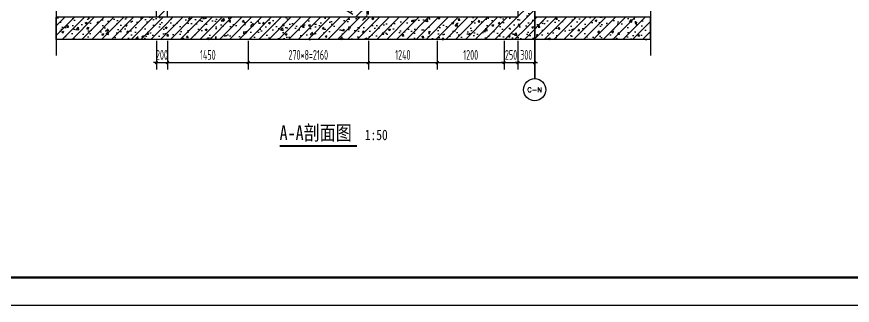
# Model space of a CAD drawing. Extents: x -473190 to 2138458, y -81875 to 2633646.
# Drawn here: x 1352528 to 1367547, y -52175 to -46985 of the extents above; entities that cross this region are included whole.
import ezdxf
from ezdxf.enums import TextEntityAlignment as Align

# ---------------------------------------------------------------- set-up
doc = ezdxf.new("R2010")
doc.units = 0
doc.header["$LTSCALE"] = 1000
doc.linetypes.add('DOTE', pattern=[2.42, 2, -0.2, 0.02, -0.2])
for name, color, linetype in [('AXIS', 3, 'Continuous'), ('AXIS_TEXT', 7, 'Continuous'), ('DIM_SYMB', 3, 'Continuous'), ('DOTE', 1, 'DOTE'), ('ECA_TK', 7, 'Continuous'), ('PUB_DIM', 3, 'Continuous'), ('PUB_HATCH', 8, 'Continuous'), ('PUB_TEXT', 7, 'Continuous'), ('RF-QT', 30, 'Continuous'), ('S_E_STAIR', 4, 'Continuous'), ('S_STAIR', 2, 'Continuous'), ('S_SURFACE', 6, 'Continuous'), ('tk', 7, 'Continuous')]:
    doc.layers.add(name, color=color, linetype=linetype)
doc.styles.add('_TCH_AXIS', font='COMPLEX', dxfattribs={"bigfont": 'GBCBIG'})
doc.styles.add('_TCH_DIM_T3', font='tssdeng.shx', dxfattribs={"width": 0.564706, "bigfont": '@@@tssdchn.shx'})
doc.styles.add('COMPLEX', font='COMPLEX.shx', dxfattribs={"width": 0.65})
doc.styles.add('TYDG_01', font='', dxfattribs={"width": 0.8})
doc.styles.get('TYDG_01').set_extended_font_data('SimSun')
doc.dimstyles.new('_TCH_ARCH&&50', dxfattribs={"dimtxt": 175, "dimasz": 50, "dimexe": 125, "dimexo": 150, "dimgap": 50, "dimtad": 1, "dimdec": 0, "dimzin": 0, "dimdsep": 46, "dimtxsty": '_TCH_DIM_T3', "dimblk": 'ARCHTICK', "dimcen": 0.09, "dimclrt": 7, "dimazin": 2, "dimtfac": 1, "dimtdec": 0, "dimtix": 1, "dimtmove": 2, "dimatfit": 3, "dimfxl": 0, "dimtolj": 1, "dimtzin": 0, "dimarcsym": 0})
pattern_1 = [(45, (-290, -2e-05), (-88.388348, 88.388348), []), (50, (-290, -2e-05), (358.63009, -31.37607), [37.5, -412.5]), (355, (-290, -2e-05), (-69.37567, 376.09607), [30, -330]), (100.4514, (-260.1, -2.6), (289.25469, 344.71977), [31.8701, -350.57106]), (46.1842, (-290, 100), (533.62052, -82.7595), [56.25, -618.75]), (96.6356, (-245.53, 93.1), (467.33135, 487.05894), [47.80514, -525.8565]), (351.1842, (-290, 100), (467.33097, 487.0593), [45, -495]), (21, (-240, 75), (298.453526, -201.309445), [37.5, -412.5]), (326, (-240, 75), (121.65767, 362.57502), [30, -330]), (71.4514, (-215.13, 58.22), (420.11131, 161.26525), [31.8701, -350.57106]), (37.5, (-290, -2e-05), (6.079928, 166.446927), [0, -326, 0, -335, 0, -331.25]), (7.5, (-290, -2e-05), (131.534769, 197.205856), [0, -191, 0, -318.5, 0, -126.25]), (327.5, (-401.5, -2e-05), (266.911218, -11.277436), [0, -125, 0, -390, 0, -517.5]), (317.5, (-451.5, -2e-05), (291.593085, 50.05249), [0, -162.5, 0, -259, 0, -367.5])]
pattern_2 = [(45, (-477544.96, -71625.69), (-88.388348, 88.388348), []), (50, (-477544.96, -71625.7), (358.63009, -31.376067), [37.5, -412.5]), (355, (-477544.96, -71625.7), (-69.37567, 376.09607), [30, -330]), (100.4514, (-477515.08, -71628.3), (289.25469, 344.71977), [31.870095, -350.571056]), (46.1842, (-477544.96, -71525.7), (533.62052, -82.75951), [56.25, -618.75]), (96.6356, (-477500.5, -71532.6), (467.33135, 487.05894), [47.80514, -525.8565]), (351.1842, (-477544.96, -71525.7), (467.33097, 487.0593), [45, -495]), (21, (-477494.96, -71550.7), (298.453526, -201.309445), [37.5, -412.5]), (326, (-477494.96, -71550.7), (121.657666, 362.57502), [30, -330]), (71.4514, (-477470.1, -71567.47), (420.111314, 161.26525), [31.870095, -350.571056]), (37.5, (-477544.96, -71625.69), (6.079928, 166.446927), [0, -326, 0, -335, 0, -331.25]), (7.5, (-477544.96, -71625.69), (131.534769, 197.205856), [0, -191, 0, -318.5, 0, -126.25]), (327.5, (-477656.46, -71625.69), (266.911218, -11.277436), [0, -125, 0, -390, 0, -517.5]), (317.5, (-477706.46, -71625.7), (291.593085, 50.05249), [0, -162.5, 0, -259, 0, -367.5])]

# ---------------------------------------------------------------- blocks, each defined once
blk = doc.blocks.new('10B_A1E图框')
at = {"layer": 'ECA_TK'}
blk.add_lwpolyline([(0, 0), (841, 0), (841, 594), (0, 594)], close=True, dxfattribs=at)
at = {"layer": 'ECA_TK', "const_width": 0.8}
blk.add_lwpolyline([(831, 10), (831, 584), (18, 584), (18, 10)], close=True, dxfattribs=at)
blk = doc.blocks.new('5350LT2')
at = {"layer": 'PUB_HATCH'}
h = blk.add_hatch(dxfattribs=at)
h.set_pattern_fill('钢筋混凝土', color=256, scale=50, style=0)
h.set_pattern_definition(pattern_1)
h.paths.add_polyline_path([(1269257, 159731), (1271927, 159731), (1271927, 159611), (1269457, 159611), (1269457, 159331), (1269257, 159331)])
h = blk.add_hatch(dxfattribs=at)
h.set_pattern_fill('钢筋混凝土', color=256, scale=50, style=0)
h.set_pattern_definition(pattern_1)
h.paths.add_polyline_path([(1267057, 158218), (1265627, 158218), (1265627, 158098), (1266857, 158098), (1266857, 157818), (1267057, 157818)])
h = blk.add_hatch(dxfattribs=at)
h.set_pattern_fill('钢筋混凝土', color=256, scale=50, style=0)
h.set_pattern_definition(pattern_1)
h.paths.add_polyline_path([(1269217, 156706), (1269217, 156874), (1268947, 156874), (1268947, 157042), (1268677, 157042), (1268677, 157210), (1268407, 157210), (1268407, 157378), (1268137, 157378), (1268137, 157546), (1267867, 157546), (1267867, 157714), (1267597, 157714), (1267597, 157882), (1267327, 157882), (1267327, 158050), (1267057, 158050), (1267057, 158098), (1267057, 157909), (1269217, 156564)])
h = blk.add_hatch(dxfattribs=at)
h.set_pattern_fill('钢筋混凝土', color=256, scale=50, style=0)
h.set_pattern_definition(pattern_1)
h.paths.add_polyline_path([(1269217, 156706), (1271927, 156706), (1271927, 156586), (1269417, 156586), (1269417, 156306), (1269217, 156306)])
h = blk.add_hatch(dxfattribs=at)
h.set_pattern_fill('钢筋混凝土', color=256, scale=50, style=0)
h.set_pattern_definition(pattern_1)
h.paths.add_polyline_path([(1267057, 155193), (1265627, 155193), (1265627, 155073), (1266857, 155073), (1266857, 154793), (1267057, 154793)])
h = blk.add_hatch(dxfattribs=at)
h.set_pattern_fill('钢筋混凝土', color=256, scale=50, style=0)
h.set_pattern_definition(pattern_1)
h.paths.add_polyline_path([(1269217, 153681), (1269217, 153849), (1268947, 153849), (1268947, 154017), (1268677, 154017), (1268677, 154185), (1268407, 154185), (1268407, 154353), (1268137, 154353), (1268137, 154521), (1267867, 154521), (1267867, 154689), (1267597, 154689), (1267597, 154857), (1267327, 154857), (1267327, 155025), (1267057, 155025), (1267057, 155073), (1267057, 154884), (1269217, 153539)])
at = {"layer": 'S_E_STAIR'}
for p, q in [((1267097, 159319), (1269237, 160651)), ((1267097, 159259), (1269237, 160591)), ((1269087, 159583), (1269087, 160498)), ((1269117, 159583), (1269117, 160516)), ((1268817, 159415), (1268817, 160329)), ((1268847, 159415), (1268847, 160348)), ((1268547, 159247), (1268547, 160161)), ((1268577, 159247), (1268577, 160180)), ((1268277, 159079), (1268277, 159993)), ((1268307, 159079), (1268307, 160012)), ((1268007, 158911), (1268007, 159825)), ((1268037, 158911), (1268037, 159844)), ((1267737, 158743), (1267737, 159657)), ((1267767, 158743), (1267767, 159676)), ((1267497, 158877), (1267497, 159508)), ((1268967, 159415), (1268967, 159583)), ((1268967, 159583), (1269237, 159583)), ((1269237, 159583), (1269237, 159611)), ((1267467, 158896), (1267467, 159489)), ((1267939, 158601), (1269237, 159409)), ((1268697, 159247), (1268697, 159415)), ((1268697, 159415), (1268967, 159415)), ((1267057, 159126), (1267057, 159319)), ((1267057, 159319), (1267097, 159319)), ((1267097, 159319), (1267097, 159126)), ((1267197, 159064), (1267197, 159321)), ((1267227, 159045), (1267227, 159340)), ((1268427, 159079), (1268427, 159247)), ((1268427, 159247), (1268697, 159247)), ((1267057, 159066), (1267057, 159126)), ((1267057, 159126), (1267097, 159126)), ((1267097, 159126), (1267057, 159126)), ((1267097, 159066), (1267057, 159066)), ((1269217, 157806), (1267097, 159126)), ((1269217, 157746), (1267097, 159066)), ((1268157, 158911), (1268157, 159079)), ((1268157, 159079), (1268427, 159079)), ((1267197, 158070), (1267197, 159004)), ((1267227, 158070), (1267227, 158985)), ((1267887, 158743), (1267887, 158911)), ((1267887, 158911), (1268157, 158911)), ((1267467, 157902), (1267467, 158836)), ((1267497, 157902), (1267497, 158817)), ((1267617, 158575), (1267617, 158742)), ((1267713, 158743), (1267887, 158743)), ((1267737, 157734), (1267737, 158668)), ((1267767, 157734), (1267767, 158649)), ((1267347, 158406), (1267347, 158575)), ((1267347, 158575), (1267467, 158575)), ((1267497, 158575), (1267617, 158575)), ((1267497, 158326), (1267737, 158475)), ((1267767, 158494), (1267891, 158571)), ((1268007, 157566), (1268007, 158500)), ((1268037, 157566), (1268037, 158481)), ((1267077, 158238), (1267077, 158406)), ((1267077, 158406), (1267197, 158406)), ((1267227, 158406), (1267347, 158406)), ((1267227, 158158), (1267467, 158307)), ((1268277, 157398), (1268277, 158331)), ((1268307, 157398), (1268307, 158313)), ((1268547, 157230), (1268547, 158163)), ((1267077, 158065), (1267197, 158139)), ((1268577, 157230), (1268577, 158145)), ((1268817, 157062), (1268817, 157995)), ((1268847, 157062), (1268847, 157977)), ((1269087, 156894), (1269087, 157827)), ((1269117, 156894), (1269117, 157809)), ((1269217, 157806), (1269257, 157806)), ((1269257, 157746), (1269217, 157746)), ((1269217, 157746), (1269257, 157746)), ((1269217, 157553), (1269217, 157746)), ((1269257, 157806), (1269257, 157746)), ((1269257, 157746), (1269257, 157553)), ((1269117, 157551), (1269217, 157613)), ((1269117, 157491), (1269217, 157553)), ((1269257, 157553), (1269217, 157553)), ((1268847, 157383), (1269087, 157532)), ((1268847, 157323), (1269087, 157472)), ((1268601, 157230), (1268817, 157364)), ((1268697, 157230), (1268817, 157304)), ((1267097, 156294), (1268374, 157089)), ((1267097, 156234), (1268422, 157059)), ((1268277, 156054), (1268277, 156968)), ((1268307, 156054), (1268307, 156987)), ((1268547, 156222), (1268547, 156982)), ((1268577, 156222), (1268577, 156963)), ((1268007, 155886), (1268007, 156800)), ((1268037, 155886), (1268037, 156819)), ((1268817, 156390), (1268817, 156813)), ((1267767, 155717), (1267767, 156651)), ((1268847, 156390), (1268847, 156795)), ((1267737, 155717), (1267737, 156632)), ((1268967, 156390), (1268967, 156558)), ((1268967, 156558), (1269217, 156558)), ((1269087, 156558), (1269087, 156645)), ((1269117, 156558), (1269117, 156627)), ((1267467, 155871), (1267467, 156464)), ((1267497, 155852), (1267497, 156483)), ((1267939, 155576), (1269231, 156380)), ((1268697, 156222), (1268697, 156390)), ((1268697, 156390), (1268967, 156390)), ((1267057, 156101), (1267057, 156294)), ((1267057, 156294), (1267097, 156294)), ((1267097, 156294), (1267097, 156101)), ((1267197, 156039), (1267197, 156296)), ((1267227, 156020), (1267227, 156315)), ((1268427, 156054), (1268427, 156222)), ((1268427, 156222), (1268697, 156222)), ((1267057, 156041), (1267057, 156101)), ((1267057, 156101), (1267097, 156101)), ((1267097, 156101), (1267057, 156101)), ((1269237, 154769), (1267097, 156101)), ((1268157, 155886), (1268157, 156054)), ((1268157, 156054), (1268427, 156054)), ((1267097, 156041), (1267057, 156041)), ((1269237, 154709), (1267097, 156041)), ((1267197, 155045), (1267197, 155979)), ((1267227, 155045), (1267227, 155960)), ((1267467, 154877), (1267467, 155811)), ((1267497, 154877), (1267497, 155792)), ((1267887, 155717), (1267887, 155886)), ((1267887, 155886), (1268157, 155886)), ((1267617, 155549), (1267617, 155717)), ((1267713, 155717), (1267887, 155717)), ((1267737, 154709), (1267737, 155642)), ((1267767, 154709), (1267767, 155624)), ((1267347, 155381), (1267347, 155549)), ((1267347, 155549), (1267467, 155549)), ((1267497, 155549), (1267617, 155549)), ((1267497, 155301), (1267737, 155450)), ((1267767, 155469), (1267891, 155546)), ((1268007, 154541), (1268007, 155474)), ((1268037, 154541), (1268037, 155456)), ((1267077, 155213), (1267077, 155381)), ((1267077, 155381), (1267197, 155381)), ((1267227, 155381), (1267347, 155381)), ((1268277, 154373), (1268277, 155306)), ((1267227, 155133), (1267467, 155282)), ((1268307, 154373), (1268307, 155288)), ((1267077, 155040), (1267197, 155114)), ((1268547, 154205), (1268547, 155138)), ((1268577, 154205), (1268577, 155120)), ((1268817, 154037), (1268817, 154970)), ((1268847, 154037), (1268847, 154952)), ((1269087, 153869), (1269087, 154802)), ((1269117, 153869), (1269117, 154784))]:
    blk.add_line(p, q, dxfattribs=at)
for points in [[(1269262, 159851), (1269262, 160851), (1269312, 160851), (1269312, 159851), (1269262, 159851)], [(1269337, 159751), (1269337, 159851), (1269237, 159851), (1269237, 159751), (1269337, 159751)], [(1269237, 154769), (1269287, 154769), (1269287, 154709), (1269237, 154709)]]:
    blk.add_lwpolyline(points, dxfattribs=at)
at = {"layer": 'S_STAIR'}
for p, q in [((1269257, 159731), (1271927, 159731)), ((1269257, 159331), (1269257, 159731)), ((1271927, 159731), (1271927, 159611)), ((1271927, 159611), (1269457, 159611)), ((1269457, 159611), (1269457, 159331)), ((1269457, 159331), (1269257, 159331)), ((1267057, 158218), (1265627, 158218)), ((1265627, 158218), (1265627, 158098)), ((1267057, 158050), (1267057, 158218)), ((1265627, 158098), (1266857, 158098)), ((1266857, 158098), (1266857, 157818)), ((1267327, 158050), (1267057, 158050)), ((1267327, 157882), (1267327, 158050)), ((1269217, 156564), (1267057, 157909)), ((1267057, 157818), (1267057, 157909)), ((1267597, 157882), (1267327, 157882)), ((1267597, 157714), (1267597, 157882)), ((1266857, 157818), (1267057, 157818)), ((1267867, 157714), (1267597, 157714)), ((1267867, 157546), (1267867, 157714)), ((1268137, 157546), (1267867, 157546)), ((1268137, 157378), (1268137, 157546)), ((1268407, 157378), (1268137, 157378)), ((1268407, 157210), (1268407, 157378)), ((1268677, 157210), (1268407, 157210)), ((1268677, 157042), (1268677, 157210)), ((1268947, 157042), (1268677, 157042)), ((1268947, 156874), (1268947, 157042)), ((1269217, 156874), (1268947, 156874)), ((1269217, 156706), (1269217, 156874)), ((1269217, 156706), (1271927, 156706)), ((1271927, 156706), (1271927, 156586)), ((1269217, 156306), (1269217, 156564)), ((1271927, 156586), (1269417, 156586)), ((1269417, 156586), (1269417, 156306)), ((1269417, 156306), (1269217, 156306)), ((1267057, 155193), (1265627, 155193)), ((1265627, 155193), (1265627, 155073)), ((1267057, 155025), (1267057, 155193)), ((1265627, 155073), (1266857, 155073)), ((1266857, 155073), (1266857, 154793)), ((1267327, 155025), (1267057, 155025)), ((1267327, 154857), (1267327, 155025)), ((1268958, 153701), (1267057, 154884)), ((1267057, 154793), (1267057, 154884)), ((1267597, 154857), (1267327, 154857)), ((1267597, 154689), (1267597, 154857)), ((1266857, 154793), (1267057, 154793)), ((1267867, 154689), (1267597, 154689)), ((1267867, 154521), (1267867, 154689)), ((1268137, 154521), (1267867, 154521)), ((1268137, 154353), (1268137, 154521)), ((1268407, 154353), (1268137, 154353)), ((1268407, 154185), (1268407, 154353)), ((1268677, 154185), (1268407, 154185)), ((1268677, 154017), (1268677, 154185)), ((1268947, 154017), (1268677, 154017)), ((1268947, 153849), (1268947, 154017)), ((1269217, 153849), (1268947, 153849)), ((1269217, 153701), (1269217, 153849))]:
    blk.add_line(p, q, dxfattribs=at)
at = {"layer": 'S_SURFACE'}
for p, q in [((1269237, 159331), (1269237, 159751)), ((1269237, 159751), (1271927, 159751)), ((1271927, 159751), (1271927, 159731)), ((1269257, 159331), (1269237, 159331)), ((1267077, 158238), (1265627, 158238)), ((1265627, 158238), (1265627, 158218)), ((1267077, 158118), (1267077, 158238)), ((1267077, 158070), (1267077, 158118)), ((1267077, 158118), (1267077, 158118)), ((1267347, 158070), (1267077, 158070)), ((1267347, 157902), (1267347, 158070)), ((1267617, 157902), (1267347, 157902)), ((1267617, 157734), (1267617, 157902)), ((1267887, 157734), (1267617, 157734)), ((1267887, 157566), (1267887, 157734)), ((1268157, 157566), (1267887, 157566)), ((1268157, 157398), (1268157, 157566)), ((1268427, 157398), (1268157, 157398)), ((1268427, 157230), (1268427, 157398)), ((1268697, 157230), (1268427, 157230)), ((1268697, 157062), (1268697, 157230)), ((1268967, 157062), (1268697, 157062)), ((1268967, 156894), (1268967, 157062)), ((1269237, 156894), (1268967, 156894)), ((1269237, 156726), (1269237, 156894)), ((1271927, 156726), (1269237, 156726)), ((1269237, 156726), (1269237, 156726)), ((1271927, 156706), (1271927, 156726)), ((1267077, 155213), (1265627, 155213)), ((1265627, 155213), (1265627, 155193)), ((1267077, 155093), (1267077, 155213)), ((1267077, 155045), (1267077, 155093)), ((1267077, 155093), (1267077, 155093)), ((1267347, 155045), (1267077, 155045)), ((1267347, 154877), (1267347, 155045)), ((1267617, 154877), (1267347, 154877)), ((1267617, 154709), (1267617, 154877)), ((1267887, 154709), (1267617, 154709)), ((1267887, 154541), (1267887, 154709)), ((1268157, 154541), (1267887, 154541)), ((1268157, 154373), (1268157, 154541)), ((1268427, 154373), (1268157, 154373)), ((1268427, 154205), (1268427, 154373)), ((1268697, 154205), (1268427, 154205)), ((1268697, 154037), (1268697, 154205)), ((1268967, 154037), (1268697, 154037)), ((1268967, 153869), (1268967, 154037)), ((1269237, 153869), (1268967, 153869)), ((1269237, 153701), (1269237, 153869)), ((1269237, 153701), (1269237, 153701))]:
    blk.add_line(p, q, dxfattribs=at)
blk = doc.blocks.new('_ArchTick')
at = {"color": 0, "linetype": 'ByBlock', "const_width": 0.4}
blk.add_lwpolyline([(-0.5, -0.5), (0.5, 0.5)], dxfattribs=at)
blk = doc.blocks.new('*D2668')
at = {"layer": 'Defpoints', "color": 0, "transparency": 16777216}
for p in [(1361538, -47269), (1361838, -47269), (1361838, -47810)]:
    blk.add_point(p, dxfattribs=at)
at = {"layer": 'PUB_DIM', "color": 0, "lineweight": -2, "transparency": 16777216}
for p, q in [((1361538, -47419), (1361538, -47935)), ((1361838, -47419), (1361838, -47935)), ((1361538, -47810), (1361488, -47810)), ((1361538, -47810), (1361838, -47810)), ((1361838, -47810), (1361888, -47810))]:
    blk.add_line(p, q, dxfattribs=at)
at = {"layer": 'PUB_DIM', "color": 0, "lineweight": -2, "transparency": 16777216, "xscale": 50, "yscale": 50, "zscale": 50}
blk.add_blockref('_ArchTick', (1361538, -47810), dxfattribs=at)
at = {"layer": 'PUB_DIM', "color": 0, "lineweight": -2, "transparency": 16777216, "xscale": 50, "yscale": 50, "zscale": 50, "rotation": 180}
blk.add_blockref('_ArchTick', (1361838, -47810), dxfattribs=at)
at = {"layer": 'PUB_DIM', "color": 7, "transparency": 16777216, "insert": (1361688, -47672), "char_height": 175, "attachment_point": 5, "style": '_TCH_DIM_T3'}
blk.add_mtext('\\A1;300', dxfattribs=at)
blk = doc.blocks.new('*D2669')
at = {"layer": 'Defpoints', "color": 0, "transparency": 16777216}
for p in [(1361288, -47269), (1361538, -47269), (1361538, -47810)]:
    blk.add_point(p, dxfattribs=at)
at = {"layer": 'PUB_DIM', "color": 0, "lineweight": -2, "transparency": 16777216}
for p, q in [((1361288, -47419), (1361288, -47935)), ((1361538, -47419), (1361538, -47935)), ((1361288, -47810), (1361238, -47810)), ((1361288, -47810), (1361538, -47810)), ((1361538, -47810), (1361588, -47810))]:
    blk.add_line(p, q, dxfattribs=at)
at = {"layer": 'PUB_DIM', "color": 0, "lineweight": -2, "transparency": 16777216, "xscale": 50, "yscale": 50, "zscale": 50}
blk.add_blockref('_ArchTick', (1361288, -47810), dxfattribs=at)
at = {"layer": 'PUB_DIM', "color": 0, "lineweight": -2, "transparency": 16777216, "xscale": 50, "yscale": 50, "zscale": 50, "rotation": 180}
blk.add_blockref('_ArchTick', (1361538, -47810), dxfattribs=at)
at = {"layer": 'PUB_DIM', "color": 7, "transparency": 16777216, "insert": (1361413, -47672), "char_height": 175, "attachment_point": 5, "style": '_TCH_DIM_T3'}
blk.add_mtext('\\A1;250', dxfattribs=at)
blk = doc.blocks.new('*D2670')
at = {"layer": 'Defpoints', "color": 0, "transparency": 16777216}
for p in [(1360088, -47269), (1361288, -47269), (1361288, -47810)]:
    blk.add_point(p, dxfattribs=at)
at = {"layer": 'PUB_DIM', "color": 0, "lineweight": -2, "transparency": 16777216}
for p, q in [((1360088, -47419), (1360088, -47935)), ((1361288, -47419), (1361288, -47935)), ((1360088, -47810), (1361288, -47810))]:
    blk.add_line(p, q, dxfattribs=at)
at = {"layer": 'PUB_DIM', "color": 0, "lineweight": -2, "transparency": 16777216, "xscale": 50, "yscale": 50, "zscale": 50, "rotation": 180}
blk.add_blockref('_ArchTick', (1360088, -47810), dxfattribs=at)
at = {"layer": 'PUB_DIM', "color": 0, "lineweight": -2, "transparency": 16777216, "xscale": 50, "yscale": 50, "zscale": 50}
blk.add_blockref('_ArchTick', (1361288, -47810), dxfattribs=at)
at = {"layer": 'PUB_DIM', "color": 7, "transparency": 16777216, "insert": (1360688, -47672), "char_height": 175, "attachment_point": 5, "style": '_TCH_DIM_T3'}
blk.add_mtext('\\A1;1200', dxfattribs=at)
blk = doc.blocks.new('*D2671')
at = {"layer": 'Defpoints', "color": 0, "transparency": 16777216}
for p in [(1358848, -47269), (1360088, -47269), (1360088, -47810)]:
    blk.add_point(p, dxfattribs=at)
at = {"layer": 'PUB_DIM', "color": 0, "lineweight": -2, "transparency": 16777216}
for p, q in [((1358848, -47419), (1358848, -47935)), ((1360088, -47419), (1360088, -47935)), ((1358848, -47810), (1360088, -47810))]:
    blk.add_line(p, q, dxfattribs=at)
at = {"layer": 'PUB_DIM', "color": 0, "lineweight": -2, "transparency": 16777216, "xscale": 50, "yscale": 50, "zscale": 50, "rotation": 180}
blk.add_blockref('_ArchTick', (1358848, -47810), dxfattribs=at)
at = {"layer": 'PUB_DIM', "color": 0, "lineweight": -2, "transparency": 16777216, "xscale": 50, "yscale": 50, "zscale": 50}
blk.add_blockref('_ArchTick', (1360088, -47810), dxfattribs=at)
at = {"layer": 'PUB_DIM', "color": 7, "transparency": 16777216, "insert": (1359468, -47672), "char_height": 175, "attachment_point": 5, "style": '_TCH_DIM_T3'}
blk.add_mtext('\\A1;1240', dxfattribs=at)
blk = doc.blocks.new('*D2672')
at = {"layer": 'Defpoints', "color": 0, "transparency": 16777216}
for p in [(1356688, -47269), (1358848, -47269), (1358848, -47810)]:
    blk.add_point(p, dxfattribs=at)
at = {"layer": 'PUB_DIM', "color": 0, "lineweight": -2, "transparency": 16777216}
for p, q in [((1356688, -47419), (1356688, -47935)), ((1358848, -47419), (1358848, -47935)), ((1356688, -47810), (1358848, -47810))]:
    blk.add_line(p, q, dxfattribs=at)
at = {"layer": 'PUB_DIM', "color": 0, "lineweight": -2, "transparency": 16777216, "xscale": 50, "yscale": 50, "zscale": 50, "rotation": 180}
blk.add_blockref('_ArchTick', (1356688, -47810), dxfattribs=at)
at = {"layer": 'PUB_DIM', "color": 0, "lineweight": -2, "transparency": 16777216, "xscale": 50, "yscale": 50, "zscale": 50}
blk.add_blockref('_ArchTick', (1358848, -47810), dxfattribs=at)
at = {"layer": 'PUB_DIM', "color": 7, "transparency": 16777216, "insert": (1357768, -47672), "char_height": 175, "attachment_point": 5, "style": '_TCH_DIM_T3'}
blk.add_mtext('\\A1;270*8=2160', dxfattribs=at)
blk = doc.blocks.new('*D2673')
at = {"layer": 'Defpoints', "color": 0, "transparency": 16777216}
for p in [(1355238, -47269), (1356688, -47269), (1356688, -47810)]:
    blk.add_point(p, dxfattribs=at)
at = {"layer": 'PUB_DIM', "color": 0, "lineweight": -2, "transparency": 16777216}
for p, q in [((1355238, -47419), (1355238, -47935)), ((1356688, -47419), (1356688, -47935)), ((1355238, -47810), (1356688, -47810))]:
    blk.add_line(p, q, dxfattribs=at)
at = {"layer": 'PUB_DIM', "color": 0, "lineweight": -2, "transparency": 16777216, "xscale": 50, "yscale": 50, "zscale": 50, "rotation": 180}
blk.add_blockref('_ArchTick', (1355238, -47810), dxfattribs=at)
at = {"layer": 'PUB_DIM', "color": 0, "lineweight": -2, "transparency": 16777216, "xscale": 50, "yscale": 50, "zscale": 50}
blk.add_blockref('_ArchTick', (1356688, -47810), dxfattribs=at)
at = {"layer": 'PUB_DIM', "color": 7, "transparency": 16777216, "insert": (1355963, -47672), "char_height": 175, "attachment_point": 5, "style": '_TCH_DIM_T3'}
blk.add_mtext('\\A1;1450', dxfattribs=at)
blk = doc.blocks.new('*D2674')
at = {"layer": 'Defpoints', "color": 0, "transparency": 16777216}
for p in [(1355038, -47269), (1355238, -47269), (1355238, -47810)]:
    blk.add_point(p, dxfattribs=at)
at = {"layer": 'PUB_DIM', "color": 0, "lineweight": -2, "transparency": 16777216}
for p, q in [((1355038, -47419), (1355038, -47935)), ((1355238, -47419), (1355238, -47935)), ((1355038, -47810), (1354988, -47810)), ((1355038, -47810), (1355238, -47810)), ((1355238, -47810), (1355288, -47810))]:
    blk.add_line(p, q, dxfattribs=at)
at = {"layer": 'PUB_DIM', "color": 0, "lineweight": -2, "transparency": 16777216, "xscale": 50, "yscale": 50, "zscale": 50}
blk.add_blockref('_ArchTick', (1355038, -47810), dxfattribs=at)
at = {"layer": 'PUB_DIM', "color": 0, "lineweight": -2, "transparency": 16777216, "xscale": 50, "yscale": 50, "zscale": 50, "rotation": 180}
blk.add_blockref('_ArchTick', (1355238, -47810), dxfattribs=at)
at = {"layer": 'PUB_DIM', "color": 7, "transparency": 16777216, "insert": (1355138, -47672), "char_height": 175, "attachment_point": 5, "style": '_TCH_DIM_T3'}
blk.add_mtext('\\A1;200', dxfattribs=at)
blk = doc.blocks.new('_AXISO')
blk.add_circle((0, 0), 0.5)
at = {"layer": 'AXIS_TEXT', "style": 'COMPLEX', "width": 1.041667}
blk.add_attdef('A', text='', height=0.56, dxfattribs=at).set_placement((-0.25, -0.28), (0.25, -0.28), align=Align.FIT)

msp = doc.modelspace()

# ---------------------------------------------------------------- hatches: boundary and pattern name
at = {"layer": 'PUB_HATCH'}
h = msp.add_hatch(dxfattribs=at)
h.set_pattern_fill('普通砖', color=256, scale=50, style=0)
h.set_pattern_definition([(45, (-477544.96, -71535.93), (-88.388383, 88.388383), [])])
h.paths.add_polyline_path([(1355038, -46993.8), (1355238, -46993.8), (1355238, -43043.8), (1355038, -43043.8)])
h = msp.add_hatch(dxfattribs=at)
h.set_pattern_fill('钢筋混凝土', color=256, scale=50, style=0)
h.set_pattern_definition(pattern_2)
h.paths.add_polyline_path([(1361738, -43143.8), (1361538, -43043.8), (1361538, -46993.8), (1361688, -47127.1), (1361838, -46993.8), (1361838, -43343.8)])
h = msp.add_hatch(dxfattribs=at)
h.set_pattern_fill('钢筋混凝土', color=256, scale=50, style=0)
h.set_pattern_definition(pattern_2)
h.paths.add_polyline_path([(1355188, -47393.8), (1355188, -46993.8), (1353237.8, -46993.8), (1353237.8, -47393.8)])
h = msp.add_hatch(dxfattribs=at)
h.set_pattern_fill('钢筋混凝土', color=256, scale=50, style=0)
h.set_pattern_definition(pattern_2)
h.paths.add_polyline_path([(1361688, -47127.1), (1361538, -46993.8), (1355188, -46993.8), (1355188, -47393.8), (1361688, -47393.8)])
h = msp.add_hatch(dxfattribs=at)
h.set_pattern_fill('钢筋混凝土', color=256, scale=50, style=0)
h.set_pattern_definition(pattern_2)
h.paths.add_polyline_path([(1363919.1, -46993.8), (1361838, -46993.8), (1361688, -47127.1), (1361688, -47393.8), (1363919.1, -47393.8)])

# ---------------------------------------------------------------- linework, layer by layer
at = {"layer": 'AXIS'}
msp.add_line((1361838, -46993.8), (1361838, -48098.2), dxfattribs=at)
at = {"layer": 'DIM_SYMB'}
for points in [[(1363919.1, -40066.2), (1363919.1, -43817.5), (1364024.1, -43855.7), (1363814.1, -43892.7), (1363919.1, -43930), (1363919.1, -47681.2)], [(1353237.8, -40167.1), (1353237.8, -43867.9), (1353342.8, -43906.1), (1353132.8, -43943.2), (1353237.8, -43980.4), (1353237.8, -47681.2)]]:
    msp.add_lwpolyline(points, dxfattribs=at)
at = {"layer": 'DIM_SYMB', "lineweight": -3, "const_width": 35}
msp.add_lwpolyline([(1357253.1, -49311.3), (1358645.2, -49311.3)], dxfattribs=at)
at = {"layer": 'DOTE'}
msp.add_line((1361838, -48098.2), (1361838, -42043.8), dxfattribs=at)
at = {"layer": 'RF-QT'}
for p, q in [((1355038, -46993.8), (1355038, -43043.8)), ((1355238, -46993.8), (1355238, -43043.8)), ((1361538, -43043.8), (1361538, -46993.8)), ((1361838, -43343.8), (1361838, -46993.8)), ((1355188, -46993.8), (1353237.8, -46993.8)), ((1353237.8, -47393.8), (1353237.8, -46993.8)), ((1361538, -46993.8), (1355188, -46993.8)), ((1363919.1, -46993.8), (1361838, -46993.8)), ((1363919.1, -47393.8), (1363919.1, -46993.8)), ((1355188, -47393.8), (1353237.8, -47393.8)), ((1361688, -47393.8), (1355188, -47393.8)), ((1363919.1, -47393.8), (1361688, -47393.8))]:
    msp.add_line(p, q, dxfattribs=at)

# ---------------------------------------------------------------- block references
msp.add_blockref('5350LT2', (89611.3, -200644.5))
at = {"layer": 'AXIS'}
ref = msp.add_blockref('_AXISO', (1361838, -48298.2), dxfattribs=dict(at, xscale=400, yscale=400, zscale=400))
ref.add_attrib('A', 'C-N', dxfattribs={"layer": 'AXIS_TEXT', "height": 84.9, "style": '_TCH_AXIS'}).set_placement((1361704.6, -48340.7), (1361971.5, -48340.7), align=Align.FIT)
at = {"layer": 'tk', "xscale": 50, "yscale": 50, "zscale": 50}
msp.add_blockref('10B_A1E图框', (1348313.1, -52174.7), dxfattribs=at)

# ---------------------------------------------------------------- texts
at = {"layer": 'PUB_TEXT', "style": 'TYDG_01', "width": 0.8}
for s, height, p in [('A-A剖面图', 264.35, (1357253.1, -49204.4)), ('1:50', 188.82, (1358785.2, -49204.4))]:
    msp.add_text(s, height=height, dxfattribs=at).set_placement(p)

# ---------------------------------------------------------------- dimensions: what is measured, and where the dimension line sits
at = {"layer": 'PUB_DIM'}
for p1, p2, picture, middle in [((1355038, -47268.8), (1355238, -47268.8), '*D2674', (1355138, -47672.3)), ((1355238, -47268.8), (1356688, -47268.8), '*D2673', (1355963, -47672.3)), ((1358848, -47268.8), (1360088, -47268.8), '*D2671', (1359468, -47672.3)), ((1360088, -47268.8), (1361288, -47268.8), '*D2670', (1360688, -47672.3)), ((1361288, -47268.8), (1361538, -47268.8), '*D2669', (1361413, -47672.3)), ((1361538, -47268.8), (1361838, -47268.8), '*D2668', (1361688, -47672.3))]:
    dim = msp.add_aligned_dim(p1=p1, p2=p2, distance=-541, dimstyle='_TCH_ARCH&&50', dxfattribs=at)
    dim.commit()
    dim.dimension.update_dxf_attribs({"geometry": picture, "text_midpoint": middle})
dim = msp.add_aligned_dim(p1=(1356688, -47268.8), p2=(1358848, -47268.8), distance=-541, text='270*8=2160', dimstyle='_TCH_ARCH&&50', dxfattribs=at)
dim.commit()
dim.dimension.update_dxf_attribs({"geometry": '*D2672', "text_midpoint": (1357768, -47672.3)})

doc.saveas('drawing.dxf')
